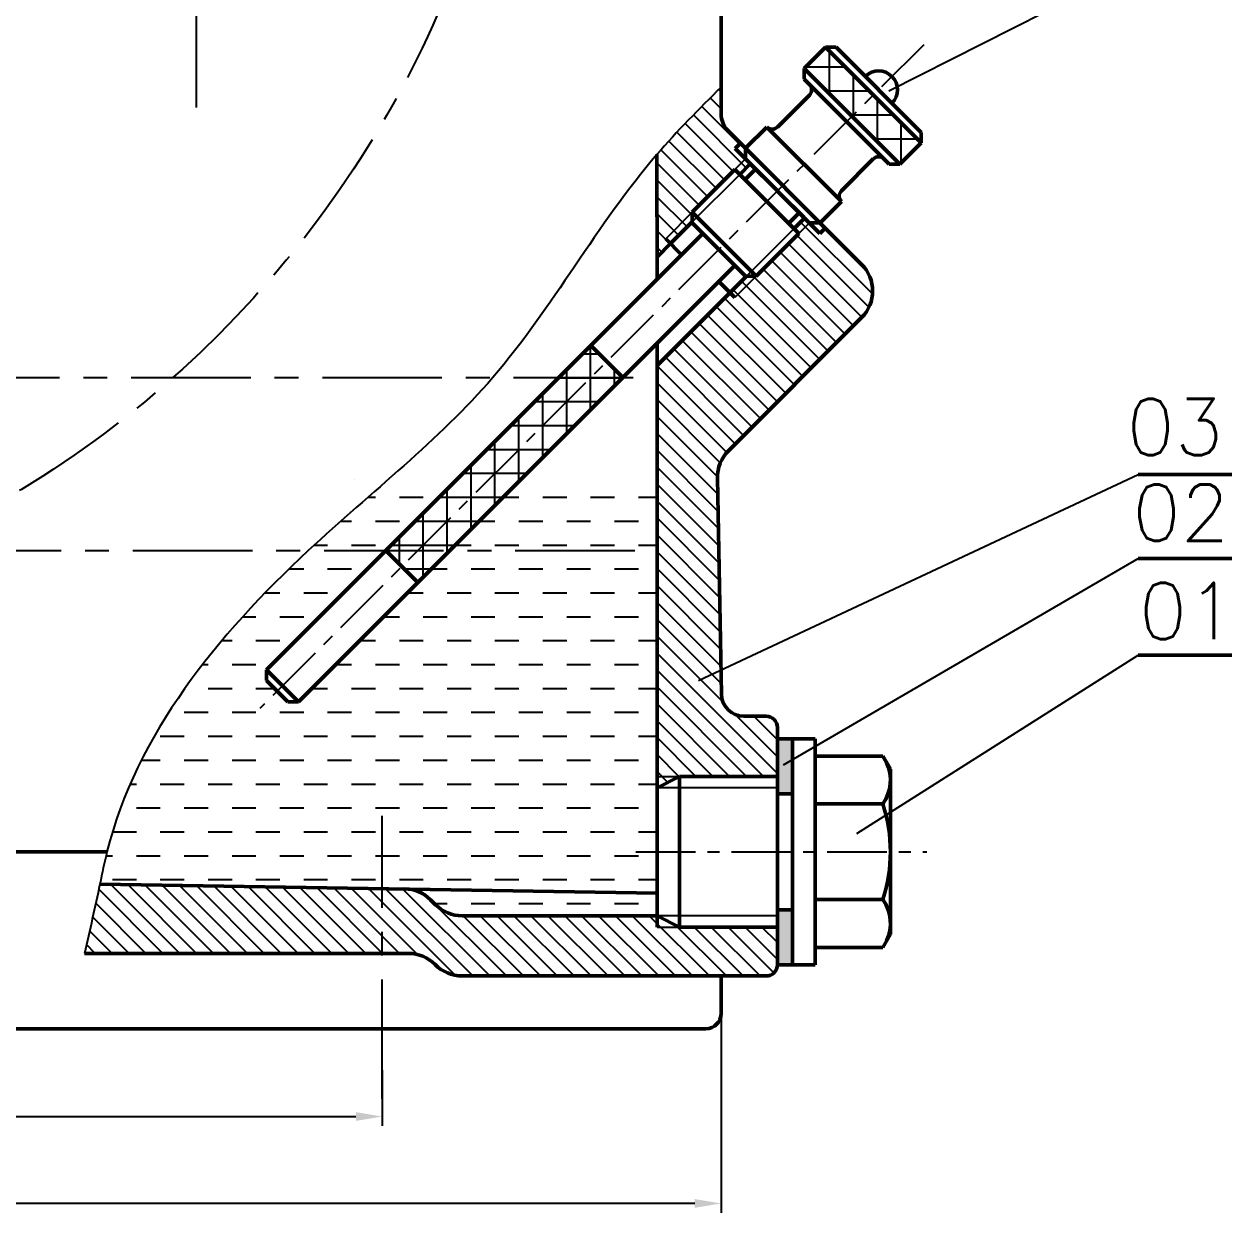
# Model space of a CAD drawing. Header units: millimetres. Extents: x -71 to 1456, y 37 to 827.
# Drawn here: x 350.2 to 510.6, y 383.9 to 541.8 of the extents above; entities that cross this region are included whole.
import ezdxf

# ---------------------------------------------------------------- set-up
doc = ezdxf.new("R2010")
doc.units = ezdxf.units.MM
doc.header["$LTSCALE"] = 0.5
doc.header["$PDMODE"] = 33
doc.header["$PDSIZE"] = 1
doc.linetypes.add('CENTER', pattern=[50.800000000000004, 31.75, -6.35, 6.35, -6.35])
doc.layers.add('BOL', color=7, linetype='Continuous', lineweight=50)
for name, color, linetype in [('CEN', 1, 'CENTER'), ('DIM', 124, 'Continuous'), ('HAT', 3, 'Continuous'), ('SYM', 11, 'Continuous'), ('THIN', 151, 'Continuous')]:
    doc.layers.add(name, color=color, linetype=linetype)
doc.styles.add('DIM', font='simplex.shx')
doc.dimstyles.new('ISO', dxfattribs={"dimscale": 0, "dimtxt": 3.5, "dimasz": 3.5, "dimexe": 1.25, "dimexo": 0, "dimgap": 1, "dimtad": 1, "dimtoh": 1, "dimtxsty": 'DIM', "dimcen": 2.5, "dimadec": 0, "dimazin": 0, "dimtfac": 1, "dimtmove": 0, "dimatfit": 3, "dimfxl": 1, "dimarcsym": 0})
pattern_1 = [(90, (0, -10.00000000000011), (-3.175, 0), []), (180, (0, -10.00000000000011), (-2.220446049250313e-16, -3.175), [])]

# ---------------------------------------------------------------- blocks, each defined once
blk = doc.blocks.new('*D32')
at = {"layer": 'Defpoints', "color": 0, "transparency": 16777216}
for p in [(-5.220819971996207, 410.3571202968042), (442.7791800280038, 410.3571202968042), (-5.220819971996209, 385.1437739907319)]:
    blk.add_point(p, dxfattribs=at)
at = {"layer": 'DIM', "color": 0, "lineweight": -2, "transparency": 16777216}
for p, q in [((-5.220819971996207, 410.3571202968042), (-5.220819971996209, 383.8937739907319)), ((442.7791800280038, 410.3571202968042), (442.7791800280038, 383.8937739907319)), ((439.2791800280038, 385.1437739907319), (-1.720819971996209, 385.1437739907319))]:
    blk.add_line(p, q, dxfattribs=at)
at = {"layer": 'DIM', "color": 0, "transparency": 16777216}
for points in [[(-1.720819971996209, 385.7271073240652), (-1.720819971996209, 384.5604406573986), (-5.220819971996209, 385.1437739907319)], [(439.2791800280038, 385.7271073240652), (439.2791800280038, 384.5604406573986), (442.7791800280038, 385.1437739907319)]]:
    blk.add_solid(points, dxfattribs=at)
at = {"layer": 'DIM', "color": 0, "transparency": 16777216, "insert": (217.885630263153, 387.8937739907319), "char_height": 3.5, "attachment_point": 5, "style": 'DIM'}
blk.add_mtext('448', dxfattribs=at)
blk = doc.blocks.new('*D95')
at = {"layer": 'Defpoints', "color": 0, "transparency": 16777216}
for p in [(217.7791800280038, 408.3571202968042), (397.7791800280038, 402.8571202968042), (397.7791800280038, 396.6871853580844)]:
    blk.add_point(p, dxfattribs=at)
at = {"layer": 'DIM', "color": 0, "lineweight": -2, "transparency": 16777216}
for p, q in [((217.7791800280038, 408.3571202968042), (217.7791800280038, 395.4371853580844)), ((397.7791800280038, 402.8571202968042), (397.7791800280038, 395.4371853580844)), ((221.2791800280038, 396.6871853580844), (394.2791800280038, 396.6871853580844))]:
    blk.add_line(p, q, dxfattribs=at)
at = {"layer": 'DIM', "color": 0, "transparency": 16777216}
for points in [[(221.2791800280038, 397.2705186914177), (221.2791800280038, 396.1038520247511), (217.7791800280038, 396.6871853580844)], [(394.2791800280038, 397.2705186914177), (394.2791800280038, 396.1038520247511), (397.7791800280038, 396.6871853580844)]]:
    blk.add_solid(points, dxfattribs=at)
at = {"layer": 'DIM', "color": 0, "transparency": 16777216, "insert": (307.6826979117127, 399.4371853580844), "char_height": 3.5, "width": 21.15473538228252, "attachment_point": 5, "style": 'DIM'}
blk.add_mtext('180{\\Fsimplex|c163;%%P0.2}', dxfattribs=at)

msp = doc.modelspace()

# ---------------------------------------------------------------- hatches: boundary and pattern name
at = {"layer": 'HAT'}
h = msp.add_hatch(dxfattribs=at)
h.set_pattern_fill('LINE', color=256, scale=0.5, angle=135)
h.set_pattern_definition([(135, (0, -10.00000000000011), (-1.122532015133644, -1.122532015133644), [])])
edge = h.paths.add_edge_path()
edge.add_line((365.1229105281274, 598.8571202968043), (354.4884425024071, 598.8571202968042))
edge.add_spline(control_points=[(354.4884425024071, 598.8571202968042), (354.6626313306552, 593.100744991493), (361.2122945711576, 582.1095420507354), (359.067224978022, 570.4838608331954), (358.0290277483518, 564.8571202968031)], knot_values=[34.44003344786493, 34.44003344786493, 34.44003344786493, 34.44003344786505, 52.31537514772702, 69.08165357761033, 69.08165357761033, 69.08165357761033, 69.08165357761033], degree=3, periodic=0)
edge.add_line((358.0290277483518, 564.8571202968033), (365.1229105281279, 564.8571202968033))
edge.add_line((365.1229105281279, 564.8571202968033), (365.1229105281274, 598.8571202968043))
edge = h.paths.add_edge_path()
edge.add_spline(control_points=[(388.2020070079993, 564.8571202968035), (389.3085935595152, 570.4007890443697), (391.5395968952398, 581.577450690068), (392.5704480789582, 593.1629805259649), (391.7626105666371, 598.8571202968042)], knot_values=[34.43199704047842, 34.43199704047842, 34.43199704047842, 34.43199704047842, 51.43475839703261, 68.71148222944817, 68.71148222944817, 68.71148222944817, 68.71148222944825], degree=3, periodic=0)
edge.add_line((391.7626105666371, 598.8571202968042), (381.122910528107, 598.8571202968042))
edge.add_line((381.122910528107, 598.8571202968042), (381.1229105281072, 564.8571202968034))
edge.add_line((381.1229105281072, 564.8571202968034), (385.1729105281163, 564.8571202968034))
edge.add_line((385.1729105281163, 564.8571202968034), (388.2020070079993, 564.8571202968035))
edge = h.paths.add_edge_path()
edge.add_line((451.4872398462367, 598.857120296804), (434.1904881619344, 598.857120296804))
edge.add_line((434.1904881619344, 598.857120296804), (434.189580240844, 561.8487917977965))
edge.add_spline(control_points=[(434.189580240844, 561.8487917977965), (436.5253490864412, 559.8862580548513), (439.6522645572225, 558.7956640530166), (442.7791800280037, 557.7050700511818)], knot_values=[0, 0, 0, 0, 9.536857680438663, 9.536857680438663, 9.536857680438663, 9.536857680438663], degree=3, periodic=0)
edge.add_line((442.7791800280037, 557.7050700511818), (442.7791800280036, 578.8571202968042))
edge.add_arc((444.7791800280036, 578.8571202968042), 2, 90.00000000005213, 180, ccw=False)
edge.add_line((444.7791800280017, 580.8571202968042), (445.0332099371201, 580.8571202968042))
edge.add_line((445.0332099371201, 580.8571202968042), (445.2872398462366, 580.8571202968042))
edge.add_line((445.2872398462366, 580.8571202968042), (451.4872398462367, 580.8571202968042))
edge.add_line((451.4872398462367, 580.8571202968042), (451.4872398462367, 598.857120296804))
h.paths.add_polyline_path([(474.2791800280038, 598.8571202968042), (465.5291800280038, 598.8571202968042), (465.5291800280038, 580.8571202968042), (469.0791800280039, 580.8571202968042), (471.6872398462367, 580.8571202968042), (472.2791800280042, 580.8571202968043, 0.4142135623730389), (474.2791800280038, 582.8571202968043)])
edge = h.paths.add_edge_path()
edge.add_line((444.6195731962766, 522.4694298160217), (446.0337867586496, 523.8836433783944))
edge.add_line((446.0337867586496, 523.8836433783944), (444.638124648445, 525.279305488599))
edge.add_line((444.638124648445, 525.279305488599), (445.3457868206523, 525.9869676608065))
edge.add_line((445.3457868206523, 525.9869676608065), (443.8823805975811, 527.4504666696836))
edge.add_arc((446.0889812095238, 529.9181568913275), 3.310374796095337, 181.0666339608609, 228.1970206479062, ccw=False)
edge.add_line((442.7791800280038, 529.8565336048874), (442.7791800280038, 533.4213108658851))
edge.add_spline(control_points=[(442.7791800280038, 533.4213108658851), (439.8624393455915, 530.5080691521666), (436.9456986631792, 527.5948274384481), (434.264444927423, 524.4734130951725)], knot_values=[0, 0, 0, 0, 12.35174434435009, 12.35174434435009, 12.35174434435009, 12.35174434435009], degree=3, periodic=0)
edge.add_line((434.264444927423, 524.4734130951724), (434.276543819981, 510.8539242381579))
edge.add_line((434.276543819981, 510.8539242381579), (436.0635811439194, 512.6406455575286))
edge.add_line((436.0635811439194, 512.6406455575286), (435.4271850408514, 513.2770416605964))
edge.add_line((435.4271850408514, 513.2770416605964), (438.9627189467843, 516.8125755665294))
edge.add_line((438.9627189467843, 516.8125755665294), (444.6195731962766, 522.4694298160217))
h.paths.add_polyline_path([(446.6701828617175, 523.2472472753265), (446.0337867586496, 523.8836433783944), (444.6195731962766, 522.4694298160217), (445.2559692993444, 521.8330337129538)])
h.paths.add_polyline_path([(438.9627189467845, 515.5397833603937), (438.9627189467845, 516.8125755665296), (435.4271850408514, 513.2770416605964), (436.0635811439194, 512.6406455575286)], flags=17)
h.paths.add_polyline_path([(454.5190681328882, 515.398362004156), (453.8826720298203, 516.0347581072239), (452.4684584674472, 514.6205445448511), (453.1048545705154, 513.984148441783)])
h.paths.add_polyline_path([(447.4480003210233, 508.3272941922908), (446.1752081148873, 508.3272941922908), (443.9831770932087, 506.1352631706123), (444.6195731962766, 505.4988670675444)], flags=17)
h.paths.add_polyline_path([(437.2791800280041, 441.8571202968037), (434.2791800280039, 441.8571202968037), (434.2791800280039, 440.3571202968039)])
h.paths.add_polyline_path([(434.2791800280039, 423.3571202968044), (434.2791800280039, 421.8571202968047), (437.2791800280039, 421.8571202968047)], flags=17)
edge = h.paths.add_edge_path()
edge.add_line((397.7791800280038, 426.9535796410871), (360.2783246793799, 427.5654554994303))
edge.add_spline(control_points=[(360.2783246793799, 427.5654554994304), (359.6300932654555, 424.4859739567027), (358.9327302695135, 421.4215471267529), (358.2353672735717, 418.3571202968031)], knot_values=[0, 0, 0, 0, 9.432237919279297, 9.432237919279297, 9.432237919279297, 9.432237919279297], degree=3, periodic=0)
edge.add_line((358.2353672735717, 418.3571202968031), (397.7791800280038, 418.3571202968034))
edge.add_line((397.7791800280038, 418.3571202968034), (397.7791800280038, 426.9535796410871))
h.paths.add_polyline_path([(442.3059217955137, 481.5027412134664, -0.2036203834933818), (443.7695689879431, 485.1287645982319), (461.4507349688224, 502.8099305791106, 0.4142042773973667), (461.4508470469856, 509.8808863092601), (456.6306709834873, 514.7013679911933), (455.9233441424158, 513.9940859946283), (454.5190681328882, 515.398362004156), (453.1048545705154, 513.984148441783), (447.4480003210233, 508.3272941922908), (444.6195731962766, 505.4988670675444), (443.9831770932087, 506.1352631706123), (434.2791800280039, 496.4312661054071), (434.2791800280039, 494.8571202968042), (434.2791800280039, 481.9813609647409), (434.2791800280039, 471.8571202968042), (434.2791800280038, 441.8571202968037), (437.2791800280041, 441.8571202968037), (450.2791800280045, 441.8571202968037), (450.2791800280045, 448.357120296803, 0.4142135623730951), (448.7791800280045, 449.857120296803), (445.8249236003002, 449.857120296803, -0.4089224026100177), (442.825414941283, 452.8028266095033)])
edge = h.paths.add_edge_path()
edge.add_line((28.77918002800357, 434.8571202968042), (25.73534965881333, 434.8571202968042))
edge.add_spline(control_points=[(25.73534965881345, 434.8571202968043), (25.02379770786094, 433.8579639541605), (24.31224575690844, 432.8588076115167), (23.71374389690548, 431.8571202968042)], knot_values=[0, 0, 0, 0, 3.297119388566812, 3.297119388566812, 3.297119388566812, 3.297119388566812], degree=3, periodic=0)
edge.add_spline(control_points=[(23.71374389690548, 431.8571202968042), (22.71901986095193, 430.1922926412155), (21.01971756267027, 426.0294182969299), (27.14081074253379, 418.4496469829839), (22.67742454564274, 411.9822943556991), (23.4807450188709, 408.4560483977571), (23.50328200858206, 408.3571202968042)], knot_values=[3.297119388566812, 3.297119388566812, 3.297119388566812, 3.297119388566812, 8.777008632686483, 16.94219110543405, 27.47197845068494, 27.77591637210676, 27.77591637210676, 27.77591637210676, 27.77591637210676], degree=3, periodic=0)
edge.add_line((23.50328200858206, 408.3571202968042), (28.77918002800357, 408.3571202968042))
edge.add_line((28.77918002800357, 408.3571202968042), (28.77918002800357, 434.8571202968042))
edge = h.paths.add_edge_path()
edge.add_spline(control_points=[(52.02413195185545, 408.3571202968042), (52.05714009545627, 408.4560127726173), (53.20407394448989, 411.8922292801689), (48.69313290961393, 418.3460540619777), (53.62262801965343, 426.008738280189), (52.2636719865022, 430.1901804320873), (51.47335713163859, 431.8571202968036)], knot_values=[3.193169120037204, 3.193169120037204, 3.193169120037204, 3.193169120037204, 3.505190587072985, 14.03497793232387, 22.00847593523878, 27.32409861360901, 27.32409861360901, 27.32409861360901, 27.32409861360901], degree=3, periodic=0)
edge.add_spline(control_points=[(51.47335713163859, 431.8571202968036), (50.99860391036012, 432.8584744603769), (50.43481453066694, 433.8577973785905), (49.87102515097376, 434.8571202968042)], knot_values=[0, 0, 0, 0, 3.193169120037203, 3.193169120037203, 3.193169120037203, 3.193169120037203], degree=3, periodic=0)
edge.add_line((49.87102515097382, 434.8571202968042), (46.77918002800607, 434.8571202968042))
edge.add_line((46.77918002800607, 434.8571202968042), (46.77918002800607, 408.3571202968042))
edge.add_line((46.77918002800607, 408.3571202968042), (52.02413195185551, 408.3571202968042))
h.paths.add_polyline_path([(450.279180028004, 421.8571202968045), (437.2791800280041, 421.8571202968046), (434.2791800280039, 421.8571202968047), (434.2791800280039, 423.3571202968042), (408.4017409782965, 423.3571202968042, -0.1989123673796358), (404.866207072364, 424.8215863908712), (404.2093165066869, 425.4784769565482, 0.1631592602734153), (401.3638806867885, 426.8950905273826), (397.7791800280038, 426.9535796410871), (397.7791800280038, 418.3571202968034), (401.2596053545649, 418.3571202968025, -0.2039567948338748), (404.8630273837232, 416.823436739336, 0.1989792239083791), (408.4041968863109, 415.3571202968033), (448.7791800280045, 415.3571202968031, 0.4142135623730959), (450.2791800280045, 416.8571202968031)])
h = msp.add_hatch(dxfattribs=at)
h.set_pattern_fill('ANSI37', color=256, angle=45)
h.set_pattern_definition(pattern_1)
h.paths.add_polyline_path([(466.53988341306, 523.176536597208), (469.3683105378063, 526.0049637219545), (456.6403884764485, 538.7328857833123), (453.8119613517022, 535.9044586585662)])
h = msp.add_hatch(dxfattribs=at)
h.set_pattern_fill('ANSI37', color=256, angle=45)
h.set_pattern_definition(pattern_1)
h.paths.add_polyline_path([(398.249904364179, 471.8571202968058), (402.4925450512992, 467.614479609686), (412.4308125069829, 477.5527470653698), (429.7351857384174, 494.8571202968042), (425.4925450512976, 499.0997609839236)])
h = msp.add_hatch(dxfattribs=at)
h.set_pattern_fill('DASH', color=256)
h.set_pattern_definition([(0, (0, -10.00000000000011), (3.175, 3.175), [3.175, -3.175])])
edge = h.paths.add_edge_path()
edge.add_line((434.2791800280039, 443.3571202968031), (434.2791800280039, 471.8571202968042))
edge.add_line((434.2791800280039, 471.8571202968042), (406.7351857384173, 471.8571202968042))
edge.add_line((406.7351857384173, 471.8571202968042), (386.6368057049441, 451.7587402633309))
edge.add_line((386.6368057049441, 451.7587402633309), (385.2225921425677, 451.7587402633309))
edge.add_line((385.2225921425677, 451.7587402633309), (382.3941650178213, 454.5871673880769))
edge.add_line((382.3941650178213, 454.5871673880769), (382.3941650178213, 456.0013809504485))
edge.add_line((382.3941650178213, 456.0013809504485), (398.2499043641774, 471.8571202968042))
edge.add_line((398.2499043641774, 471.8571202968042), (387.9459039135651, 471.8571202968042))
edge.add_spline(control_points=[(387.9459039135654, 471.8571202968042), (375.9538524393643, 460.6816175772904), (365.0563976948224, 447.3933725339776), (361.2218983973493, 431.8571202968042)], knot_values=[0, 0, 0, 0, 48.10584653481056, 48.10584653481056, 48.10584653481056, 48.10584653481056], degree=3, periodic=0)
edge.add_spline(control_points=[(361.2218983973493, 431.8571202968042), (360.8716408340414, 430.4379806831614), (360.5803143216204, 429.0000844134236), (360.2783246793799, 427.5654554994304)], knot_values=[0, 0, 0, 0, 4.394168646542848, 4.394168646542848, 4.394168646542848, 4.394168646542848], degree=3, periodic=0)
edge.add_line((360.2783246793799, 427.5654554994303), (434.2791800280039, 426.3580340562755))
edge.add_line((434.2791800280039, 426.3580340562755), (434.2791800280041, 440.3571202968031))
edge.add_line((434.2791800280041, 440.3571202968031), (434.2791800280039, 441.8571202968035))
edge.add_line((434.2791800280039, 441.8571202968035), (434.2791800280039, 443.3571202968031))
h.paths.add_polyline_path([(434.2791800280039, 424.8571202968036), (434.2791800280039, 426.3580340562755), (401.3638806867884, 426.8950905273826, -0.1631592602733919), (404.2093165066865, 425.4784769565486), (404.8662070723643, 424.8215863908708, 0.1989123673796133), (408.4017409782965, 423.3571202968042), (434.2791800280039, 423.3571202968042)])
h.paths.add_polyline_path([(434.2791800280039, 481.9813609647409), (416.859426406354, 481.9813609647408), (412.4308125069829, 477.5527470653698), (406.7351857384173, 471.8571202968042), (434.2791800280039, 471.8571202968042)])
edge = h.paths.add_edge_path()
edge.add_line((408.3741450321143, 481.9813609647408), (399.3433315864212, 481.9813609647408))
edge.add_spline(control_points=[(399.3433315864212, 481.9813609647408), (395.5700014443262, 478.654386236841), (391.7041977073776, 475.3595087416727), (387.9459039135069, 471.8571202967498)], knot_values=[67.67013635874821, 67.67013635874821, 67.67013635874821, 67.67013635874821, 82.74644793631794, 82.74644793643522, 82.74644793643522, 82.74644793643522], degree=3, periodic=0)
edge.add_line((387.9459039135652, 471.8571202968042), (398.2499043641774, 471.8571202968042))
edge.add_line((398.2499043641774, 471.8571202968042), (408.3741450321143, 481.9813609647408))
h = msp.add_hatch(color=256, dxfattribs=at)
h.dxf.hatch_style = 1
h.paths.add_polyline_path([(452.2791800280047, 446.8389104205542), (450.2791800280042, 446.8389104205542), (450.2791800280042, 439.571135582894), (452.2791800280049, 439.571135582894)])
h.paths.add_polyline_path([(452.2791800280049, 424.1431050107138), (450.2791800280042, 424.1431050107138), (450.279180028004, 416.838910420554), (452.2791800280047, 416.838910420554)])

# ---------------------------------------------------------------- linework, layer by layer
at = {"layer": 'BOL'}
for p, q in [((442.7791800280038, 529.8565336048925), (442.7791800280036, 578.8571202968042)), ((443.6211510899736, 527.7117127402863), (446.0343203386958, 525.2983904869849)), ((445.3452314296314, 525.9864122697855), (444.638124648445, 525.279305488599)), ((446.0343203386958, 525.2983904869849), (456.6306709834873, 514.7013679911931)), ((434.264444927423, 524.4734130951726), (434.2791800280039, 507.8863959606297)), ((448.3050273195774, 521.6119814176365), (446.7961190064495, 523.1183344407725)), ((452.2514029077586, 517.6722888955879), (453.7603112208867, 516.165935872452)), ((456.6306709834876, 514.7013679911935), (455.9233441424158, 513.9940859946283)), ((456.6306709834873, 514.7013679911931), (461.4508470469859, 509.8808863092597)), ((436.0635811439195, 512.6406455575287), (434.2765438199809, 510.8539242381579)), ((443.9831770932087, 506.1352631706123), (434.2791800280039, 496.4312661054071)), ((434.2791800280039, 499.4011145863907), (434.2791800280039, 494.8571202968042)), ((434.2791800280039, 494.8571202968042), (434.2791800280039, 481.9813609647409)), ((394.1527956984137, 481.2760247532224), (394.1527956984137, 481.2760247532224)), ((434.2791800280039, 481.9813609647409), (434.2791800280039, 471.8571202968042)), ((442.825414941283, 452.8028266095033), (442.3059217955138, 481.5027412134664)), ((434.2791800280039, 471.8571202968042), (434.2791800280038, 440.3571202968041)), ((448.7791800280045, 449.857120296803), (445.8249236003002, 449.857120296803)), ((437.2791800280041, 441.8571202968037), (434.2791800280041, 440.3571202968041)), ((434.2791800280039, 441.8571202968037), (434.2791800280039, 440.3571202968041)), ((437.2791800280041, 441.8571202968037), (437.2791800280041, 421.8571202968046)), ((434.2791800280039, 440.3571202968041), (434.2791800280041, 438.8571202968037)), ((450.2791800280044, 439.571135582894), (452.2791800280047, 439.5711355828941)), ((434.2791800280041, 438.8571202968037), (434.2791800280039, 424.8571202968047)), ((51.4418533319668, 431.8571202968042), (361.2218983973493, 431.8571202968042)), ((434.2791800280039, 426.3580340562755), (360.2783246793799, 427.5654554994303)), ((404.8662070723638, 424.8215863908715), (404.2093165066868, 425.4784769565484)), ((434.2791800280039, 424.8571202968047), (434.2791800280039, 423.3571202968042)), ((450.2791800280044, 424.1431050107138), (452.2791800280047, 424.1431050107138)), ((434.2791800280039, 423.3571202968042), (434.2791800280039, 421.8571202968047)), ((450.2791800280045, 416.8571202968037), (450.2791800280045, 416.8571202968031)), ((442.7791800280038, 410.3571202968042), (442.7791800280038, 415.3571202968031)), ((-3.220819971996207, 408.3571202968042), (440.7791800280039, 408.3571202968042))]:
    msp.add_line(p, q, dxfattribs=at)
at = {"layer": 'BOL', "ltscale": 0.5}
for p, q in [((453.8119613517022, 535.9044586585662), (456.6403884764486, 538.7328857833124)), ((456.6403884764484, 538.7328857833124), (469.3683105378063, 526.0049637219544)), ((458.0546020388215, 538.7328857833124), (456.6403884764484, 538.7328857833124)), ((458.0546020388215, 538.7328857833124), (469.3683105378063, 527.4191772843275)), ((453.8119613517019, 535.9044586585663), (453.8119613517019, 534.4902450961932)), ((466.5398834130599, 523.1765365972082), (453.8119613517022, 535.9044586585662)), ((465.125669850687, 523.1765365972084), (453.8119613517019, 534.4902450961929)), ((454.5190681328886, 532.3689247526335), (450.2764274457693, 528.1262840655141)), ((448.8622138833962, 528.1262840655139), (446.0343203386958, 525.2983904869849)), ((448.8622138833962, 528.1262840655139), (448.1551071022095, 527.4191772843274)), ((448.8622138833962, 528.1262840655139), (458.7617088200077, 518.2267891289024)), ((469.3683105378063, 527.4191772843277), (469.3683105378063, 526.0049637219546)), ((444.638124648445, 525.279305488599), (455.9233441424158, 513.9940859946283)), ((446.0343203386958, 525.2983904869849), (446.0337867586493, 523.8836433783946)), ((469.3683105378063, 526.0049637219545), (466.5398834130604, 523.1765365972084)), ((445.2559692993445, 521.8330337129539), (446.6701828617179, 523.2472472753268)), ((463.0043495071272, 523.8836433783949), (458.7617088200079, 519.6410026912756)), ((465.1256698506872, 523.1765365972084), (466.5398834130601, 523.1765365972084)), ((444.6195731962766, 522.4694298160217), (438.9627189467845, 516.8125755665294)), ((444.6195731962766, 522.4694298160216), (453.1048545705153, 513.9841484417831)), ((445.9630760805312, 521.1259269317674), (447.3772896429041, 522.5401404941402)), ((458.7617088200077, 518.2267891289024), (455.9335014415274, 515.3985817364901)), ((438.9627189467845, 516.8125755665292), (438.9627189467845, 515.3983620041561)), ((438.9627189467845, 516.8125755665292), (447.4480003210231, 508.3272941922908)), ((451.7613516862607, 515.3276513260377), (453.175565248634, 516.7418648884104)), ((438.9627189467845, 515.5397833603937), (436.0635811439195, 512.6406455575287)), ((438.9627189467845, 515.3983620041563), (446.03378675865, 508.3272941922908)), ((452.4684584674474, 514.6205445448512), (453.8826720298202, 516.0347581072238)), ((455.9335014415274, 515.3985817364901), (454.5190681328882, 515.398362004156)), ((440.3769325091578, 513.9841484417834), (382.3941650178219, 456.0013809504492)), ((453.1048545705153, 513.9841484417831), (447.4480003210233, 508.3272941922908)), ((435.4271850408514, 513.2770416605965), (437.5485053844114, 511.1557213170369)), ((444.6195731962771, 509.741507754664), (412.4308125069829, 477.5527470653698)), ((442.4982528527171, 507.6201874111041), (444.6195731962766, 505.4988670675444)), ((446.1752081148873, 508.3272941922908), (443.9831770932087, 506.1352631706123)), ((447.4480003210233, 508.3272941922908), (446.03378675865, 508.3272941922908)), ((443.7695689879431, 485.1287645982319), (461.4507349688224, 502.8099305791106)), ((425.4925450512979, 499.0997609839233), (429.7351857384174, 494.8571202968042)), ((412.4308125069829, 477.5527470653698), (386.6368057049422, 451.7587402633289)), ((398.2499043641806, 471.8571202968042), (402.4925450513002, 467.6144796096851)), ((382.3941650178213, 456.00138095045), (382.3941650178213, 454.5871673880769)), ((382.3941650178213, 456.00138095045), (386.6368057049408, 451.7587402633309)), ((385.2225921425677, 451.7587402633309), (382.3941650178213, 454.5871673880769)), ((386.6368057049408, 451.7587402633309), (385.2225921425677, 451.7587402633309)), ((450.2791800280045, 448.357120296803), (450.2791800280045, 424.1431050107138)), ((455.2791800280042, 446.8379268730561), (450.2791800280042, 446.8379268730561)), ((452.2791800280047, 446.8571202968039), (452.2791800280047, 416.8571202968039)), ((455.2791800280045, 416.8571202968041), (455.2791800280042, 446.8379268730561)), ((464.2699112231071, 444.5588262189756), (455.2791800280045, 444.5588262189756)), ((464.2699112231071, 444.5588262189756), (465.2791800280045, 442.8107213703988)), ((465.2791800280045, 442.8107213703993), (465.2791800280045, 420.9035192232089)), ((437.2791800280039, 441.8571202968037), (450.2791800280043, 441.8571202968037)), ((464.2699112231071, 438.2079732578899), (455.2791800280045, 438.2079732578899)), ((464.2699112231071, 425.506267335718), (455.2791800280045, 425.5062673357179)), ((465.2791800280045, 420.9035192232089), (465.2791800280045, 425.506267335718)), ((450.279180028004, 424.3571202968041), (450.279180028004, 416.8571202968038)), ((408.4017409782965, 423.3571202968042), (434.2791800280043, 423.3571202968042)), ((434.2791800280043, 423.3571202968042), (437.2791800280039, 421.8571202968047)), ((437.2791800280041, 421.8571202968046), (450.279180028004, 421.8571202968046)), ((464.2699112231071, 419.1554143746322), (465.2791800280045, 420.9035192232089)), ((464.2699112231071, 419.1554143746322), (455.2791800280045, 419.1554143746323)), ((358.2353672735717, 418.3571202968031), (401.2596053545649, 418.3571202968034)), ((450.2791800280045, 416.8571202968038), (455.2791800280045, 416.8571202968039)), ((408.4017409782962, 415.3571202968033), (448.7791800280045, 415.3571202968031))]:
    msp.add_line(p, q, dxfattribs=at)
for centre, radius, start, end in [((463.7114562883139, 533.0760315338199), 2.5, 315.0000000000006, 135.0000000000006), ((453.8119613517022, 533.0760315338199), 1, 315.0000000000006, 44.99999999999945), ((446.0889812095238, 529.9181568913275), 3.310374796095283, 181.0666339607449, 221.7993466857318), ((449.5693206645824, 528.8333908467006), 1, 224.9999999999995, 315.0000000000006), ((463.7114562883139, 523.1765365972083), 1, 44.99999999999945, 135.0000000000006), ((459.4688156011944, 518.9338959100891), 1, 135.0000000000006, 224.9999999999995), ((457.9152010628898, 506.3454644850434), 5, 315.0000000000006, 44.99818366682612), ((447.3051028938758, 481.5932306922991), 5, 134.9999999999994, 181.0369896589442), ((448.7791800280045, 448.357120296803), 1.5, 0, 90), ((459.7791800280045, 441.3833997384327), 5.500000000000114, 324.7356103172435, 24.73561031725017), ((444.79308323535, 431.8571202968036), 20.48609679265441, 341.9402901374295, 18.05970986257034), ((459.7791800280045, 422.3308408551751), 5.500000000000114, 335.2643896827498, 35.26438968275654), ((408.4017409782965, 428.3571202968042), 5, 224.9999999999995, 270), ((408.4029689321729, 420.3632936378224), 5.006173491620308, 223.8896698664859, 269.9859460373494)]:
    msp.add_arc(centre, radius, start, end, dxfattribs=at)
at = {"layer": 'BOL'}
for centre, radius, start, end in [((445.8249236003002, 452.857120296803), 3, 181.0369896589449, 270), ((400.6737826007544, 421.9429430506158), 4.999999999999639, 45.00000000000175, 89.00000000000963), ((401.2596053545649, 413.3571202968025), 5, 44.99999999999945, 89.99999999999349), ((448.7791800280045, 416.8571202968031), 1.5, 269.9999999999998, 0), ((440.7791800280039, 410.3571202968042), 2, 270, 0)]:
    msp.add_arc(centre, radius, start, end, dxfattribs=at)
at = {"layer": 'CEN'}
for p, q in [((373.1229105281163, 530.6960023405909), (373.1229105281163, 649.6176774157734)), ((288.2310394275182, 494.8571202968042), (434.2791800280039, 494.8571202968042)), ((288.4552218903273, 471.8571202968042), (434.2791800280039, 471.8571202968042)), ((397.7791800280038, 399.0178633430996), (397.7791800280038, 436.6515404079736))]:
    msp.add_line(p, q, dxfattribs=at)
at = {"layer": 'CEN', "ltscale": 0.5}
for p, q in [((469.695039635488, 539.0596148809943), (381.528661329396, 450.8932365749025)), ((431.463989831871, 431.8571202968041), (470.1243169751615, 431.8571202968038))]:
    msp.add_line(p, q, dxfattribs=at)
at = {"layer": 'CEN'}
msp.add_circle((277.7791800280038, 598.8571202968042), 139, dxfattribs=at)
at = {"layer": 'HAT'}
msp.add_spline([(442.7791800280038, 533.4213108658851), (434.264444927423, 524.4734130951726), (412.4816622032668, 494.8571202968041), (387.9459039135654, 471.8571202968042), (361.2218983973493, 431.8571202968042), (360.2783246793799, 427.5654554994303), (358.2353672735717, 418.3571202968031)], degree=3, dxfattribs=at)
at = {"layer": 'SYM'}
for p, q in [((465.0616067543506, 532.9172707787103), (498.1724464688559, 549.7010729815321)), ((439.7815805818901, 454.6194512826186), (498.1724464688559, 481.9630965538506)), ((451.0887779171837, 443.3857557060709), (498.1724464688559, 470.7975923936426)), ((460.8166730491043, 434.2708334567354), (498.1724464688559, 457.9710849267201))]:
    msp.add_line(p, q, dxfattribs=at)
at = {"layer": 'SYM', "lineweight": 50}
for p, q in [((498.1724464688559, 481.9630965538506), (510.6261913481503, 481.9630965538506)), ((498.1724464688559, 470.7975923936426), (510.6261913481503, 470.7975923936426)), ((498.1724464688559, 457.9710849267201), (510.6261913481503, 457.9710849267201))]:
    msp.add_line(p, q, dxfattribs=at)
at = {"layer": 'THIN', "ltscale": 0.5}
for p, q in [((444.6195731962766, 522.4694298160217), (446.03378675865, 523.8836433783947)), ((445.2559692993445, 521.8330337129537), (438.9627189467845, 515.5397833603936)), ((438.9627189467843, 516.8125755665294), (435.4271850408516, 513.2770416605966)), ((453.1048545705155, 513.9841484417831), (454.5190681328884, 515.3983620041562)), ((452.4684584674474, 514.6205445448511), (446.1752081148877, 508.3272941922908)), ((447.4480003210233, 508.3272941922908), (444.6195731962766, 505.4988670675444)), ((434.2791800280041, 441.8571202968037), (437.2791800280039, 441.8571202968037)), ((434.2791800280039, 421.8571202968047), (437.2791800280041, 421.8571202968047))]:
    msp.add_line(p, q, dxfattribs=at)
at = {"layer": 'THIN'}
for p, q in [((450.2791800280044, 440.3571202968041), (434.2791800280041, 440.3571202968041)), ((450.279180028004, 423.3571202968041), (434.2791800280043, 423.3571202968042))]:
    msp.add_line(p, q, dxfattribs=at)

# ---------------------------------------------------------------- texts
at = {"layer": 'SYM', "char_height": 7.5, "attachment_point": 1, "style": 'DIM'}
for s, insert in [('03', (496.6274940332708, 492.0391622324302)), ('02', (497.4163432743346, 480.6496162287966)), ('01', (498.2662489039374, 467.5881218939802))]:
    msp.add_mtext_dynamic_manual_height_columns(s, width=11.70754975357522, gutter_width=18.75, heights=[0], dxfattribs=dict(at, insert=insert))

# ---------------------------------------------------------------- dimensions: what is measured, and where the dimension line sits
at = {"layer": 'DIM'}
dim = msp.add_linear_dim(base=(-5.220819971996209, 385.1437739907319), p1=(442.7791800280038, 410.3571202968042), p2=(-5.220819971996207, 410.3571202968042), dimstyle='ISO', override={"dimscale": 1}, dxfattribs=at)
dim.commit()
dim.dimension.update_dxf_attribs({"geometry": '*D32', "text_midpoint": (217.885630263153, 385.1437739907319), "dimtype": 160})
dim = msp.add_linear_dim(base=(397.7791800280038, 396.6871853580844), p1=(217.7791800280038, 408.3571202968042), p2=(397.7791800280038, 402.8571202968042), text='<>{\\Fsimplex|c163;%%P0.2}', dimstyle='ISO', override={"dimscale": 1}, dxfattribs=at)
dim.commit()
dim.dimension.update_dxf_attribs({"geometry": '*D95', "text_midpoint": (307.6826979117127, 396.6871853580844), "dimtype": 160})

doc.saveas('drawing.dxf')
